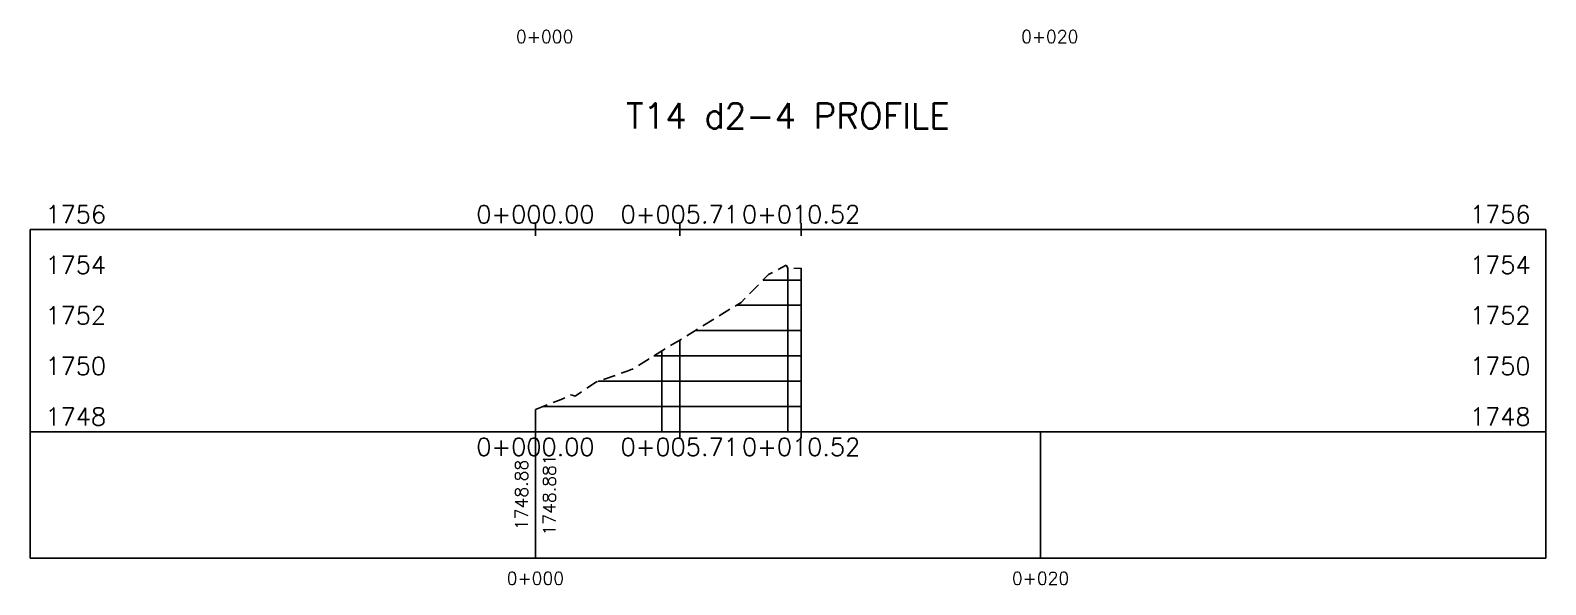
# Model space of a CAD drawing. Header units: metres. Extents: x 419533 to 423558, y 4805342 to 4807578.
# Drawn here: x 422506.1 to 422566.1, y 4806949.9 to 4806971.9 of the extents above; entities that cross this region are included whole.
import ezdxf

# ---------------------------------------------------------------- set-up
doc = ezdxf.new("R2010")
doc.units = ezdxf.units.M
doc.linetypes.add('DASHED', pattern=[0.75, 0.5, -0.25])
for name, color, linetype in [('C-ROAD-PROF', 1, 'DASHED'), ('C-ROAD-PROF-GRID-GEOM', 5, 'Continuous'), ('C-ROAD-PROF-GRID-MAJR', 8, 'Continuous'), ('C-ROAD-PROF-GRID-MINR', 8, 'Continuous'), ('C-ROAD-PROF-TEXT', 11, 'Continuous'), ('C-ROAD-PROF-TICK', 7, 'Continuous'), ('C-ROAD-PROF-TITL', 11, 'Continuous'), ('C-ROAD-PROF-TTLB', 5, 'Continuous')]:
    doc.layers.add(name, color=color, linetype=linetype)
doc.styles.get("Standard").update_dxf_attribs({"font": 'simplex.shx'})

msp = doc.modelspace()

# ---------------------------------------------------------------- linework, layer by layer
at = {"layer": 'C-ROAD-PROF', "color": 1, "linetype": 'DASHED', "lineweight": -3, "flags": 128}
msp.add_lwpolyline([(422526.053, 4806956.856), (422526.628, 4806957.085), (422527.074, 4806957.256), (422527.255, 4806957.33), (422527.466, 4806957.438), (422527.628, 4806957.387), (422528.472, 4806957.951), (422529.685, 4806958.364), (422529.842, 4806958.443), (422529.898, 4806958.45), (422530.106, 4806958.581), (422531.765, 4806959.599), (422534.193, 4806961.089), (422535.283, 4806962.194), (422535.98, 4806962.568), (422536.062, 4806962.425), (422536.573, 4806962.442)], dxfattribs=at)
at = {"layer": 'C-ROAD-PROF-GRID-GEOM', "color": 5, "linetype": 'Continuous', "lineweight": -3}
for p, q in [((422536.573, 4806955.975), (422536.573, 4806962.442)), ((422531.765, 4806955.975), (422531.765, 4806959.599)), ((422526.053, 4806955.975), (422526.053, 4806956.856))]:
    msp.add_line(p, q, dxfattribs=at)
at = {"layer": 'C-ROAD-PROF-GRID-MAJR', "color": 8, "linetype": 'Continuous', "lineweight": -3}
for p, q in [((422535.067, 4806961.975), (422536.573, 4806961.975)), ((422532.377, 4806959.975), (422536.573, 4806959.975)), ((422528.541, 4806957.975), (422536.573, 4806957.975)), ((422526.053, 4806955.975), (422526.053, 4806956.856)), ((422526.053, 4806955.975), (422536.573, 4806955.975))]:
    msp.add_line(p, q, dxfattribs=at)
at = {"layer": 'C-ROAD-PROF-GRID-MINR', "color": 8, "linetype": 'Continuous', "lineweight": -3}
for p, q in [((422536.053, 4806955.975), (422536.053, 4806962.44)), ((422534.007, 4806960.975), (422536.573, 4806960.975)), ((422530.747, 4806958.975), (422536.573, 4806958.975)), ((422531.053, 4806955.975), (422531.053, 4806959.163)), ((422526.352, 4806956.975), (422536.573, 4806956.975))]:
    msp.add_line(p, q, dxfattribs=at)
at = {"layer": 'C-ROAD-PROF-TEXT', "color": 11, "linetype": 'Continuous', "lineweight": -3}
for p, q in [((422526.053, 4806963.725), (422526.053, 4806964.225)), ((422531.765, 4806963.725), (422531.765, 4806964.225)), ((422536.573, 4806963.725), (422536.573, 4806964.225)), ((422526.053, 4806955.725), (422526.053, 4806956.225)), ((422531.765, 4806955.725), (422531.765, 4806956.225)), ((422536.573, 4806955.725), (422536.573, 4806956.225))]:
    msp.add_line(p, q, dxfattribs=at)
at = {"layer": 'C-ROAD-PROF-TICK', "color": 7, "linetype": 'Continuous', "lineweight": -3}
for p, q in [((422526.053, 4806950.975), (422526.053, 4806955.975)), ((422546.053, 4806950.975), (422546.053, 4806955.975))]:
    msp.add_line(p, q, dxfattribs=at)
at = {"layer": 'C-ROAD-PROF-TTLB', "color": 5, "linetype": 'Continuous', "lineweight": -3}
for p, q in [((422506.053, 4806955.975), (422506.053, 4806963.975)), ((422506.053, 4806963.975), (422566.053, 4806963.975)), ((422566.053, 4806955.975), (422566.053, 4806963.975))]:
    msp.add_line(p, q, dxfattribs=at)
msp.add_3dface([(422506.053, 4806950.975), (422566.053, 4806950.975), (422566.053, 4806955.975), (422506.053, 4806955.975)], dxfattribs=at)

# ---------------------------------------------------------------- texts
at = {"layer": 'C-ROAD-PROF-TEXT', "color": 11, "linetype": 'Continuous', "lineweight": -3}
for s, insert, char_height, attachment_point in [('0+000', (422526.419, 4806971.854), 0.5, 2), ('0+020', (422546.419, 4806971.854), 0.5, 2), ('1756', (422509.052, 4806964.575), 0.7, 6), ('0+000.00', (422526.053, 4806964.225), 0.7, 8), ('0+005.71', (422531.765, 4806964.225), 0.7, 8), ('0+010.52', (422536.573, 4806964.225), 0.7, 8), ('{\\C256;1756}', (422563.054, 4806964.575), 0.7, 4), ('1754', (422509.052, 4806962.575), 0.7, 6), ('{\\C256;1754}', (422563.054, 4806962.575), 0.7, 4), ('1752', (422509.052, 4806960.575), 0.7, 6), ('{\\C256;1752}', (422563.054, 4806960.575), 0.7, 4), ('1750', (422509.052, 4806958.575), 0.7, 6), ('{\\C256;1750}', (422563.054, 4806958.575), 0.7, 4), ('1748', (422509.052, 4806956.575), 0.7, 6), ('{\\C256;1748}', (422563.054, 4806956.575), 0.7, 4), ('0+000.00', (422526.053, 4806955.725), 0.7, 2), ('0+005.71', (422531.765, 4806955.725), 0.7, 2), ('0+010.52', (422536.573, 4806955.725), 0.7, 2), ('0+000', (422526.053, 4806950.425), 0.5, 2), ('0+020', (422546.053, 4806950.425), 0.5, 2)]:
    msp.add_mtext(s, dxfattribs=dict(at, insert=insert, char_height=char_height, attachment_point=attachment_point))
at = {"layer": 'C-ROAD-PROF-TEXT', "color": 11, "linetype": 'Continuous', "lineweight": -3, "char_height": 0.5, "rotation": 90}
for s, insert, attachment_point in [('1748.88', (422525.753, 4806953.475), 8), ('1748.881', (422526.353, 4806953.475), 2)]:
    msp.add_mtext(s, dxfattribs=dict(at, insert=insert, attachment_point=attachment_point))
at = {"layer": 'C-ROAD-PROF-TITL', "color": 11, "linetype": 'Continuous', "lineweight": -3, "insert": (422536.053, 4806967.975), "char_height": 1, "attachment_point": 8}
msp.add_mtext('T14 d2-4 PROFILE', dxfattribs=at)

doc.saveas('drawing.dxf')
